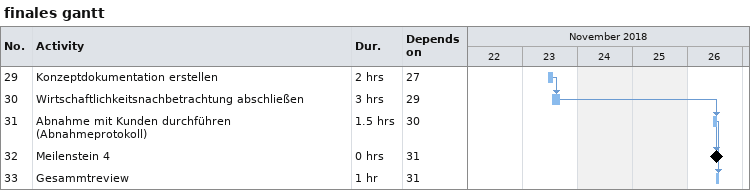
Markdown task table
finales gantt

| ID | Task | Duration | Start | Finish | Predecessors |
|---|---|---|---|---|---|
| 29 | Konzeptdokumentation erstellen | 2h | 2018-11-23 | 2018-11-23 | 27 |
| 30 | Wirtschaftlichkeitsnachbetrachtung abschließen | 3h | 2018-11-23 | 2018-11-23 | 29 |
| 31 | Abnahme mit Kunden durchführen (Abnahmeprotokoll) | 1.5h | 2018-11-26 | 2018-11-26 | 30 |
| 32 | Meilenstein 4 | 0h | 2018-11-26 | 2018-11-26 | 31 |
| 33 | Gesammtreview | 1h | 2018-11-26 | 2018-11-26 | 31 |
